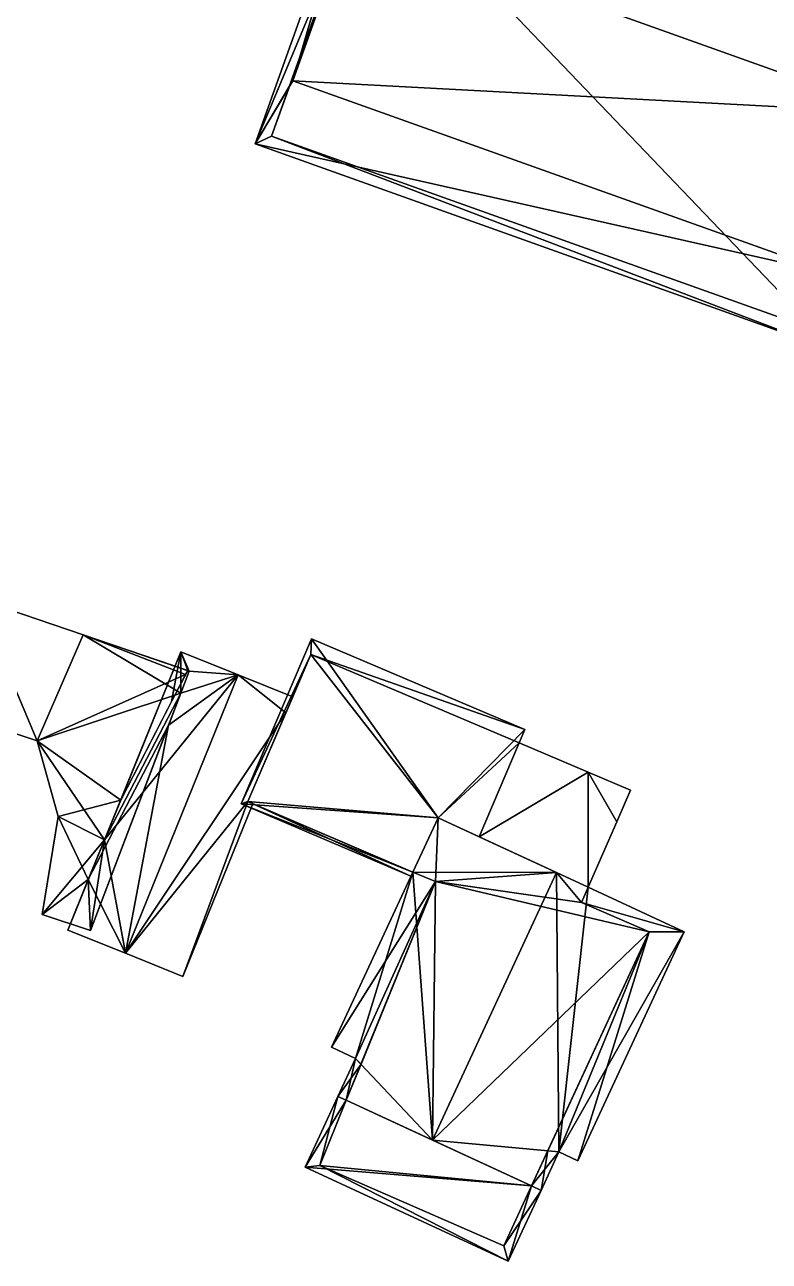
# Model space of a CAD drawing. Extents: x 2679264 to 2679716, y 1246766 to 1247183.
# Drawn here: x 2679358.06 to 2679386.73, y 1246843.02 to 1246890.64 of the extents above; entities that cross this region are included whole.
import ezdxf

# ---------------------------------------------------------------- set-up
doc = ezdxf.new("R2010")
doc.units = 0

msp = doc.modelspace()

# ---------------------------------------------------------------- linework, layer by layer
for points in [[(2679366.93, 1246886.05, 475.487), (2679371.03, 1246897.51, 475.487), (2679368.38, 1246888.48, 478.284)], [(2679371.03, 1246897.51, 475.487), (2679366.93, 1246886.05, 475.487), (2679370.64, 1246894.93, 478.071)], [(2679371.03, 1246897.51, 475.487), (2679370.6, 1246894.71, 478.284), (2679368.38, 1246888.48, 478.284)], [(2679371.03, 1246897.51, 475.487), (2679392.94, 1246889.68, 475.487), (2679370.6, 1246894.71, 478.284)], [(2679392.94, 1246889.68, 475.487), (2679371.03, 1246897.51, 475.487), (2679371.33, 1246896.87, 475.99)], [(2679371.33, 1246896.87, 462.266), (2679368.27, 1246888.3, 478.07), (2679367.57, 1246886.35, 462.266)], [(2679371.33, 1246896.87, 462.266), (2679367.57, 1246886.35, 462.266), (2679388.54, 1246878.86, 462.266)], [(2679370.64, 1246894.93, 478.071), (2679368.27, 1246888.3, 478.07), (2679371.33, 1246896.87, 462.266)], [(2679392.3, 1246889.37, 475.99), (2679392.94, 1246889.68, 475.487), (2679371.33, 1246896.87, 475.99)], [(2679392.3, 1246889.37, 475.99), (2679371.33, 1246896.87, 475.99), (2679371.33, 1246896.87, 462.266)], [(2679392.3, 1246889.37, 462.266), (2679392.3, 1246889.37, 475.99), (2679371.33, 1246896.87, 462.266)], [(2679392.3, 1246889.37, 462.266), (2679371.33, 1246896.87, 462.266), (2679388.54, 1246878.86, 462.266)], [(2679370.64, 1246894.93, 478.071), (2679366.93, 1246886.05, 475.487), (2679368.27, 1246888.3, 478.07)], [(2679370.6, 1246894.71, 478.284), (2679391.49, 1246887.24, 478.284), (2679368.38, 1246888.48, 478.284)], [(2679370.6, 1246894.71, 478.284), (2679392.94, 1246889.68, 475.487), (2679391.49, 1246887.24, 478.284)], [(2679366.93, 1246886.05, 475.487), (2679368.38, 1246888.48, 478.284), (2679389.27, 1246881.02, 478.284)], [(2679368.27, 1246888.3, 478.07), (2679366.93, 1246886.05, 475.487), (2679367.57, 1246886.35, 475.99)], [(2679368.27, 1246888.3, 478.07), (2679367.57, 1246886.35, 475.99), (2679367.57, 1246886.35, 462.266)], [(2679368.38, 1246888.48, 478.284), (2679391.49, 1246887.24, 478.284), (2679389.27, 1246881.02, 478.284)], [(2679366.93, 1246886.05, 475.487), (2679388.84, 1246878.22, 475.487), (2679367.57, 1246886.35, 475.99)], [(2679388.84, 1246878.22, 475.487), (2679366.93, 1246886.05, 475.487), (2679389.27, 1246881.02, 478.284)], [(2679367.57, 1246886.35, 475.99), (2679388.84, 1246878.22, 475.487), (2679388.54, 1246878.86, 475.991)], [(2679367.57, 1246886.35, 475.99), (2679388.54, 1246878.86, 475.991), (2679388.54, 1246878.86, 462.266)], [(2679367.57, 1246886.35, 462.266), (2679367.57, 1246886.35, 475.99), (2679388.54, 1246878.86, 462.266)], [(2679355.13, 1246864.19, 479.842), (2679356.24, 1246868.53, 479.842), (2679358.54, 1246863.06, 481.132)], [(2679356.24, 1246868.53, 479.742), (2679355.13, 1246864.19, 479.742), (2679358.54, 1246863.06, 481.032)], [(2679356.24, 1246868.53, 479.842), (2679360.32, 1246867.14, 481.393), (2679358.54, 1246863.06, 481.132)], [(2679360.32, 1246867.14, 481.393), (2679356.24, 1246868.53, 479.842), (2679360.32, 1246867.14, 481.293)], [(2679360.32, 1246867.14, 481.293), (2679356.24, 1246868.53, 479.842), (2679356.24, 1246868.53, 479.742)], [(2679360.32, 1246867.14, 481.293), (2679356.24, 1246868.53, 479.742), (2679358.54, 1246863.06, 481.032)], [(2679358.54, 1246863.06, 481.132), (2679360.32, 1246867.14, 481.393), (2679364.07, 1246864.9, 481.092)], [(2679358.54, 1246863.06, 481.032), (2679364.26, 1246865.61, 481.041), (2679360.32, 1246867.14, 481.293)], [(2679364.07, 1246864.9, 481.092), (2679360.32, 1246867.14, 481.393), (2679364.39, 1246865.75, 481.148)], [(2679364.39, 1246865.75, 481.148), (2679360.32, 1246867.14, 481.393), (2679360.32, 1246867.14, 481.293)], [(2679364.34, 1246865.77, 481.051), (2679364.39, 1246865.75, 481.148), (2679360.32, 1246867.14, 481.293)], [(2679364.34, 1246865.77, 481.051), (2679360.32, 1246867.14, 481.293), (2679364.26, 1246865.61, 481.041)], [(2679366.4, 1246860.63, 481.414), (2679369.1, 1246866.99, 481.414), (2679373.98, 1246860.1, 481.414)], [(2679369.1, 1246866.99, 481.414), (2679366.4, 1246860.63, 481.414), (2679369.08, 1246866.38, 481.414)], [(2679377.32, 1246863.5, 481.414), (2679369.1, 1246866.99, 481.414), (2679369.08, 1246866.38, 481.414)], [(2679369.1, 1246866.99, 481.414), (2679377.32, 1246863.5, 481.414), (2679373.98, 1246860.1, 481.414)], [(2679364.07, 1246866.49, 480.644), (2679361.76, 1246860.78, 480.744), (2679361.14, 1246859.25, 480.644)], [(2679364.07, 1246866.49, 480.644), (2679361.14, 1246859.25, 480.644), (2679364.07, 1246864.9, 480.992)], [(2679363.72, 1246864.57, 480.977), (2679361.76, 1246860.78, 480.744), (2679364.07, 1246866.49, 480.744)], [(2679364.07, 1246866.49, 480.744), (2679361.76, 1246860.78, 480.744), (2679364.07, 1246866.49, 480.644)], [(2679364.34, 1246865.77, 481.051), (2679363.72, 1246864.57, 480.977), (2679364.07, 1246866.49, 480.744)], [(2679366.28, 1246865.6, 482.15), (2679364.39, 1246865.75, 481.08), (2679364.07, 1246866.49, 480.744)], [(2679364.07, 1246866.49, 480.744), (2679364.39, 1246865.75, 481.08), (2679364.34, 1246865.77, 481.051)], [(2679364.07, 1246866.49, 480.744), (2679366.28, 1246865.6, 482.05), (2679366.28, 1246865.6, 482.15)], [(2679366.28, 1246865.6, 482.05), (2679364.07, 1246866.49, 480.744), (2679364.07, 1246866.49, 480.644)], [(2679366.28, 1246865.6, 482.05), (2679364.07, 1246866.49, 480.644), (2679364.07, 1246864.9, 480.992)], [(2679369.08, 1246866.38, 481.414), (2679366.4, 1246860.63, 481.414), (2679366.65, 1246860.72, 481.414)], [(2679369.08, 1246866.38, 471.613), (2679368.38, 1246864.75, 480.716), (2679366.65, 1246860.72, 471.613)], [(2679369.08, 1246866.38, 481.414), (2679366.65, 1246860.72, 481.414), (2679368.38, 1246864.75, 480.816)], [(2679369.08, 1246866.38, 471.613), (2679366.65, 1246860.72, 471.613), (2679373.98, 1246860.1, 471.613)], [(2679369.08, 1246866.38, 471.613), (2679369.08, 1246866.38, 481.414), (2679368.38, 1246864.75, 480.716)], [(2679368.38, 1246864.75, 480.716), (2679369.08, 1246866.38, 481.414), (2679368.38, 1246864.75, 480.816)], [(2679377.1, 1246862.98, 481.414), (2679377.32, 1246863.5, 481.414), (2679369.08, 1246866.38, 481.414)], [(2679377.1, 1246862.98, 481.414), (2679369.08, 1246866.38, 481.414), (2679369.08, 1246866.38, 471.613)], [(2679377.1, 1246862.98, 471.613), (2679377.1, 1246862.98, 481.414), (2679369.08, 1246866.38, 471.613)], [(2679377.1, 1246862.98, 471.613), (2679369.08, 1246866.38, 471.613), (2679373.98, 1246860.1, 471.613)], [(2679364.26, 1246865.61, 481.041), (2679358.54, 1246863.06, 481.032), (2679361.76, 1246860.78, 480.744)], [(2679366.28, 1246865.6, 482.15), (2679361.94, 1246854.88, 482.15), (2679361.14, 1246859.25, 480.744)], [(2679364.07, 1246864.9, 481.092), (2679366.28, 1246865.6, 482.15), (2679361.14, 1246859.25, 480.744)], [(2679361.94, 1246854.88, 482.15), (2679366.28, 1246865.6, 482.15), (2679368.12, 1246864.14, 480.824)], [(2679361.94, 1246854.88, 482.05), (2679366.28, 1246865.6, 482.05), (2679363.6, 1246863.67, 481.01)], [(2679366.28, 1246865.6, 482.05), (2679361.94, 1246854.88, 482.05), (2679368.12, 1246864.14, 480.724)], [(2679364.07, 1246864.9, 480.992), (2679363.6, 1246863.67, 481.01), (2679366.28, 1246865.6, 482.05)], [(2679364.39, 1246865.75, 481.08), (2679366.28, 1246865.6, 482.15), (2679364.07, 1246864.9, 481.092)], [(2679364.39, 1246865.75, 481.148), (2679364.39, 1246865.75, 481.08), (2679364.07, 1246864.9, 481.092)], [(2679364.39, 1246865.75, 481.08), (2679364.39, 1246865.75, 481.148), (2679364.34, 1246865.77, 481.051)], [(2679366.28, 1246865.6, 482.15), (2679368.38, 1246864.75, 480.816), (2679368.12, 1246864.14, 480.824)], [(2679366.28, 1246865.6, 482.15), (2679366.28, 1246865.6, 482.05), (2679368.38, 1246864.75, 480.816)], [(2679368.38, 1246864.75, 480.716), (2679368.38, 1246864.75, 480.816), (2679366.28, 1246865.6, 482.05)], [(2679368.38, 1246864.75, 480.716), (2679366.28, 1246865.6, 482.05), (2679368.12, 1246864.14, 480.724)], [(2679358.54, 1246863.06, 481.132), (2679364.07, 1246864.9, 481.092), (2679361.14, 1246859.25, 480.744)], [(2679363.6, 1246863.67, 481.01), (2679364.07, 1246864.9, 480.992), (2679360.6, 1246855.76, 480.387)], [(2679364.07, 1246864.9, 480.992), (2679361.14, 1246859.25, 480.644), (2679360.6, 1246855.76, 480.387)], [(2679366.65, 1246860.72, 471.613), (2679368.38, 1246864.75, 480.716), (2679366.65, 1246860.72, 480.769)], [(2679366.65, 1246860.72, 480.869), (2679368.38, 1246864.75, 480.816), (2679366.65, 1246860.72, 481.414)], [(2679355.13, 1246864.19, 479.842), (2679358.54, 1246863.06, 481.132), (2679358.54, 1246863.06, 481.032)], [(2679355.13, 1246864.19, 479.742), (2679355.13, 1246864.19, 479.842), (2679358.54, 1246863.06, 481.032)], [(2679361.94, 1246854.88, 482.15), (2679368.12, 1246864.14, 480.824), (2679366.65, 1246860.72, 480.869)], [(2679368.12, 1246864.14, 480.724), (2679361.94, 1246854.88, 482.05), (2679366.65, 1246860.72, 480.769)], [(2679360.51, 1246857.72, 480.644), (2679361.94, 1246854.88, 482.05), (2679363.6, 1246863.67, 481.01)], [(2679360.51, 1246857.72, 480.644), (2679363.6, 1246863.67, 481.01), (2679360.6, 1246855.76, 480.487)], [(2679360.6, 1246855.76, 480.387), (2679360.6, 1246855.76, 480.487), (2679363.6, 1246863.67, 481.01)], [(2679361.14, 1246859.25, 480.744), (2679359.35, 1246860.15, 480.874), (2679358.54, 1246863.06, 481.132)], [(2679358.54, 1246863.06, 481.132), (2679359.35, 1246860.15, 480.874), (2679358.54, 1246863.06, 481.032)], [(2679358.54, 1246863.06, 481.032), (2679359.35, 1246860.15, 480.874), (2679359.35, 1246860.15, 480.774)], [(2679358.54, 1246863.06, 481.032), (2679359.35, 1246860.15, 480.774), (2679361.76, 1246860.78, 480.744)], [(2679377.32, 1246863.5, 481.414), (2679377.1, 1246862.98, 481.414), (2679373.98, 1246860.1, 481.414)], [(2679377.1, 1246862.98, 481.414), (2679375.56, 1246859.37, 481.414), (2679373.98, 1246860.1, 481.414)], [(2679377.1, 1246862.98, 471.613), (2679373.98, 1246860.1, 471.613), (2679375.56, 1246859.37, 471.613)], [(2679375.56, 1246859.37, 478.739), (2679377.1, 1246862.98, 478.739), (2679379.75, 1246861.86, 478.739)], [(2679379.75, 1246861.86, 471.613), (2679377.1, 1246862.98, 471.613), (2679375.56, 1246859.37, 471.613)], [(2679375.56, 1246859.37, 478.739), (2679375.56, 1246859.37, 481.414), (2679377.1, 1246862.98, 481.414)], [(2679377.1, 1246862.98, 478.739), (2679375.56, 1246859.37, 478.739), (2679377.1, 1246862.98, 481.414)], [(2679379.75, 1246861.86, 478.739), (2679377.1, 1246862.98, 478.739), (2679377.1, 1246862.98, 471.613)], [(2679379.75, 1246861.86, 471.613), (2679379.75, 1246861.86, 478.739), (2679377.1, 1246862.98, 471.613)], [(2679379.75, 1246857.43, 478.739), (2679375.56, 1246859.37, 478.739), (2679379.75, 1246861.86, 478.739)], [(2679379.75, 1246857.43, 471.613), (2679379.75, 1246861.86, 471.613), (2679375.56, 1246859.37, 471.613)], [(2679380.86, 1246859.94, 478.739), (2679379.75, 1246857.43, 478.739), (2679379.75, 1246861.86, 478.739)], [(2679381.39, 1246861.16, 478.739), (2679380.86, 1246859.94, 478.739), (2679379.75, 1246861.86, 478.739)], [(2679381.39, 1246861.16, 478.739), (2679379.75, 1246861.86, 478.739), (2679379.75, 1246861.86, 471.613)], [(2679381.39, 1246861.16, 471.613), (2679381.39, 1246861.16, 478.739), (2679379.75, 1246861.86, 471.613)], [(2679379.75, 1246857.43, 471.613), (2679380.86, 1246859.94, 471.613), (2679379.75, 1246861.86, 471.613)], [(2679380.86, 1246859.94, 471.613), (2679381.39, 1246861.16, 471.613), (2679379.75, 1246861.86, 471.613)], [(2679380.86, 1246859.94, 478.739), (2679381.39, 1246861.16, 478.739), (2679381.39, 1246861.16, 471.613)], [(2679380.86, 1246859.94, 471.613), (2679380.86, 1246859.94, 478.739), (2679381.39, 1246861.16, 471.613)], [(2679359.35, 1246860.15, 480.774), (2679361.14, 1246859.25, 480.644), (2679361.76, 1246860.78, 480.744)], [(2679364.15, 1246853.98, 480.744), (2679361.94, 1246854.88, 482.15), (2679366.65, 1246860.72, 480.869)], [(2679361.94, 1246854.88, 482.05), (2679364.15, 1246853.98, 480.644), (2679366.65, 1246860.72, 480.769)], [(2679366.84, 1246860.63, 480.744), (2679364.15, 1246853.98, 480.744), (2679366.65, 1246860.72, 480.869)], [(2679364.15, 1246853.98, 480.644), (2679366.84, 1246860.63, 480.644), (2679366.65, 1246860.72, 480.769)], [(2679366.4, 1246860.63, 481.414), (2679372.93, 1246857.85, 481.414), (2679366.65, 1246860.72, 481.414)], [(2679372.93, 1246857.85, 481.414), (2679373.01, 1246858.01, 481.414), (2679366.65, 1246860.72, 481.414)], [(2679366.65, 1246860.72, 481.414), (2679373.01, 1246858.01, 481.414), (2679366.84, 1246860.63, 480.744)], [(2679366.65, 1246860.72, 481.414), (2679366.84, 1246860.63, 480.744), (2679366.65, 1246860.72, 480.869)], [(2679366.65, 1246860.72, 471.613), (2679366.84, 1246860.63, 480.644), (2679373.01, 1246858.01, 471.613)], [(2679366.84, 1246860.63, 480.644), (2679366.65, 1246860.72, 471.613), (2679366.65, 1246860.72, 480.769)], [(2679366.65, 1246860.72, 471.613), (2679373.01, 1246858.01, 471.613), (2679373.98, 1246860.1, 471.613)], [(2679364.15, 1246853.98, 480.644), (2679364.15, 1246853.98, 480.744), (2679366.84, 1246860.63, 480.744)], [(2679366.84, 1246860.63, 480.744), (2679366.84, 1246860.63, 480.644), (2679364.15, 1246853.98, 480.644)], [(2679372.93, 1246857.85, 481.414), (2679366.4, 1246860.63, 481.414), (2679373.01, 1246858.01, 481.414)], [(2679373.01, 1246858.01, 481.414), (2679366.4, 1246860.63, 481.414), (2679373.98, 1246860.1, 481.414)], [(2679366.84, 1246860.63, 480.644), (2679373.01, 1246858.01, 481.414), (2679373.01, 1246858.01, 471.613)], [(2679373.01, 1246858.01, 481.414), (2679366.84, 1246860.63, 480.644), (2679366.84, 1246860.63, 480.744)], [(2679360.51, 1246857.72, 480.644), (2679358.74, 1246856.38, 480.597), (2679359.35, 1246860.15, 480.874)], [(2679359.35, 1246860.15, 480.874), (2679358.74, 1246856.38, 480.597), (2679359.35, 1246860.15, 480.774)], [(2679359.35, 1246860.15, 480.774), (2679358.74, 1246856.38, 480.597), (2679358.74, 1246856.38, 480.497)], [(2679359.35, 1246860.15, 480.774), (2679358.74, 1246856.38, 480.497), (2679361.14, 1246859.25, 480.644)], [(2679361.14, 1246859.25, 480.744), (2679360.51, 1246857.72, 480.644), (2679359.35, 1246860.15, 480.874)], [(2679373.98, 1246860.1, 481.921), (2679378.54, 1246857.99, 484.608), (2679373.01, 1246858.01, 481.921)], [(2679373.98, 1246860.1, 481.414), (2679373.98, 1246860.1, 481.921), (2679373.01, 1246858.01, 481.921)], [(2679373.01, 1246858.01, 481.414), (2679373.98, 1246860.1, 481.414), (2679373.01, 1246858.01, 481.921)], [(2679373.98, 1246860.1, 471.613), (2679373.01, 1246858.01, 471.613), (2679373.88, 1246857.64, 471.613)], [(2679378.54, 1246857.99, 471.613), (2679373.98, 1246860.1, 471.613), (2679373.88, 1246857.64, 471.613)], [(2679375.56, 1246859.37, 481.414), (2679378.54, 1246857.99, 484.608), (2679373.98, 1246860.1, 481.921)], [(2679373.98, 1246860.1, 481.414), (2679375.56, 1246859.37, 481.414), (2679373.98, 1246860.1, 481.921)], [(2679379.75, 1246857.43, 478.739), (2679380.86, 1246859.94, 478.739), (2679380.86, 1246859.94, 471.613)], [(2679379.75, 1246857.43, 471.613), (2679379.75, 1246857.43, 478.739), (2679380.86, 1246859.94, 471.613)], [(2679361.14, 1246859.25, 480.644), (2679358.74, 1246856.38, 480.497), (2679360.6, 1246855.76, 480.387)], [(2679361.14, 1246859.25, 480.744), (2679361.94, 1246854.88, 482.15), (2679359.73, 1246855.77, 480.744)], [(2679361.14, 1246859.25, 480.744), (2679359.73, 1246855.77, 480.744), (2679360.51, 1246857.72, 480.644)], [(2679375.56, 1246859.37, 481.414), (2679379.75, 1246857.43, 483.942), (2679378.54, 1246857.99, 484.608)], [(2679375.56, 1246859.37, 481.414), (2679379.75, 1246857.43, 478.739), (2679379.75, 1246857.43, 483.942)], [(2679375.56, 1246859.37, 481.414), (2679375.56, 1246859.37, 478.739), (2679379.75, 1246857.43, 478.739)], [(2679370.8, 1246850.83, 482.464), (2679369.88, 1246851.26, 481.921), (2679373.01, 1246858.01, 481.921)], [(2679373.01, 1246858.01, 481.921), (2679369.88, 1246851.26, 481.921), (2679373.88, 1246857.64, 482.429)], [(2679373.76, 1246847.68, 484.608), (2679370.8, 1246850.83, 482.464), (2679373.01, 1246858.01, 481.921)], [(2679378.54, 1246857.99, 484.608), (2679373.76, 1246847.68, 484.608), (2679373.01, 1246858.01, 481.921)], [(2679373.01, 1246858.01, 481.921), (2679373.88, 1246857.64, 482.429), (2679373.88, 1246857.64, 471.613)], [(2679373.01, 1246858.01, 471.613), (2679373.01, 1246858.01, 481.921), (2679373.88, 1246857.64, 471.613)], [(2679378.62, 1246847.23, 482.324), (2679373.76, 1246847.68, 484.608), (2679378.54, 1246857.99, 484.608)], [(2679379.5, 1246856.84, 471.613), (2679378.54, 1246857.99, 471.613), (2679373.88, 1246857.64, 471.613)], [(2679379.75, 1246857.43, 483.942), (2679378.62, 1246847.23, 482.324), (2679378.54, 1246857.99, 484.608)], [(2679379.5, 1246856.84, 471.613), (2679379.75, 1246857.43, 471.613), (2679378.54, 1246857.99, 471.613)], [(2679360.51, 1246857.72, 480.644), (2679360.6, 1246855.76, 480.487), (2679358.74, 1246856.38, 480.597)], [(2679360.51, 1246857.72, 480.644), (2679359.73, 1246855.77, 480.744), (2679359.73, 1246855.77, 480.644)], [(2679359.73, 1246855.77, 480.644), (2679361.94, 1246854.88, 482.05), (2679360.51, 1246857.72, 480.644)], [(2679369.88, 1246851.26, 481.921), (2679370.8, 1246850.83, 482.464), (2679373.88, 1246857.64, 482.429)], [(2679373.88, 1246857.64, 471.613), (2679371.01, 1246850.61, 482.615), (2679370.44, 1246849.22, 471.613)], [(2679373.88, 1246857.64, 471.613), (2679370.44, 1246849.22, 471.613), (2679373.76, 1246847.68, 471.613)], [(2679373.88, 1246857.64, 482.429), (2679370.8, 1246850.83, 482.464), (2679371.01, 1246850.61, 482.615)], [(2679373.88, 1246857.64, 482.429), (2679371.01, 1246850.61, 482.615), (2679373.88, 1246857.64, 471.613)], [(2679382.1, 1246855.71, 471.613), (2679373.88, 1246857.64, 471.613), (2679373.76, 1246847.68, 471.613)], [(2679382.1, 1246855.71, 471.613), (2679379.5, 1246856.84, 471.613), (2679373.88, 1246857.64, 471.613)], [(2679383.45, 1246855.71, 481.921), (2679378.62, 1246847.23, 482.324), (2679379.75, 1246857.43, 483.942)], [(2679383.45, 1246855.71, 481.921), (2679379.75, 1246857.43, 483.942), (2679379.5, 1246856.84, 483.935)], [(2679379.5, 1246856.84, 483.935), (2679379.75, 1246857.43, 483.942), (2679379.75, 1246857.43, 471.613)], [(2679379.5, 1246856.84, 471.613), (2679379.5, 1246856.84, 483.935), (2679379.75, 1246857.43, 471.613)], [(2679382.1, 1246855.71, 482.525), (2679383.45, 1246855.71, 481.921), (2679379.5, 1246856.84, 483.935)], [(2679382.1, 1246855.71, 482.525), (2679379.5, 1246856.84, 483.935), (2679379.5, 1246856.84, 471.613)], [(2679382.1, 1246855.71, 471.613), (2679382.1, 1246855.71, 482.525), (2679379.5, 1246856.84, 471.613)], [(2679358.74, 1246856.38, 480.597), (2679360.6, 1246855.76, 480.487), (2679358.74, 1246856.38, 480.497)], [(2679358.74, 1246856.38, 480.497), (2679360.6, 1246855.76, 480.487), (2679360.6, 1246855.76, 480.387)], [(2679359.73, 1246855.77, 480.744), (2679361.94, 1246854.88, 482.15), (2679361.94, 1246854.88, 482.05)], [(2679359.73, 1246855.77, 480.644), (2679359.73, 1246855.77, 480.744), (2679361.94, 1246854.88, 482.05)], [(2679377.57, 1246845.92, 471.613), (2679382.1, 1246855.71, 471.613), (2679373.76, 1246847.68, 471.613)], [(2679377.57, 1246845.92, 471.613), (2679378.2, 1246847.27, 482.525), (2679382.1, 1246855.71, 471.613)], [(2679378.2, 1246847.27, 482.525), (2679378.62, 1246847.23, 482.324), (2679382.1, 1246855.71, 482.525)], [(2679378.2, 1246847.27, 482.525), (2679382.1, 1246855.71, 482.525), (2679382.1, 1246855.71, 471.613)], [(2679379.36, 1246846.89, 481.921), (2679378.62, 1246847.23, 482.324), (2679383.45, 1246855.71, 481.921)], [(2679378.62, 1246847.23, 482.324), (2679379.36, 1246846.89, 481.921), (2679382.1, 1246855.71, 482.525)], [(2679379.36, 1246846.89, 481.921), (2679383.45, 1246855.71, 481.921), (2679382.1, 1246855.71, 482.525)], [(2679361.94, 1246854.88, 482.15), (2679364.15, 1246853.98, 480.744), (2679361.94, 1246854.88, 482.05)], [(2679361.94, 1246854.88, 482.05), (2679364.15, 1246853.98, 480.744), (2679364.15, 1246853.98, 480.644)], [(2679370.12, 1246849.37, 484.608), (2679370.8, 1246850.83, 482.464), (2679370.44, 1246849.22, 484.608)], [(2679370.8, 1246850.83, 482.464), (2679370.12, 1246849.37, 484.608), (2679371.01, 1246850.61, 482.615)], [(2679370.44, 1246849.22, 484.608), (2679370.8, 1246850.83, 482.464), (2679373.76, 1246847.68, 484.608)], [(2679370.12, 1246849.37, 484.608), (2679370.44, 1246849.22, 484.608), (2679371.01, 1246850.61, 482.615)], [(2679371.01, 1246850.61, 482.615), (2679370.44, 1246849.22, 484.608), (2679370.44, 1246849.22, 471.613)], [(2679370.44, 1246849.22, 484.608), (2679368.86, 1246846.64, 482.346), (2679370.12, 1246849.37, 484.608)], [(2679370.12, 1246849.37, 484.608), (2679368.86, 1246846.64, 482.346), (2679369.42, 1246846.71, 482.573)], [(2679370.44, 1246849.22, 484.608), (2679370.12, 1246849.37, 484.608), (2679369.42, 1246846.71, 482.573)], [(2679377.57, 1246845.92, 484.608), (2679368.86, 1246846.64, 482.346), (2679370.44, 1246849.22, 484.608)], [(2679370.44, 1246849.22, 484.608), (2679369.42, 1246846.71, 482.573), (2679370.44, 1246849.22, 471.613)], [(2679370.44, 1246849.22, 471.613), (2679369.42, 1246846.71, 482.573), (2679369.42, 1246846.71, 471.613)], [(2679377.57, 1246845.92, 471.613), (2679370.44, 1246849.22, 471.613), (2679369.42, 1246846.71, 471.613)], [(2679377.57, 1246845.92, 484.608), (2679373.76, 1246847.68, 484.608), (2679378.62, 1246847.23, 482.324)], [(2679377.57, 1246845.92, 484.608), (2679377.94, 1246845.75, 484.608), (2679378.2, 1246847.27, 482.525)], [(2679377.57, 1246845.92, 484.608), (2679378.2, 1246847.27, 482.525), (2679377.57, 1246845.92, 471.613)], [(2679377.94, 1246845.75, 484.608), (2679377.57, 1246845.92, 484.608), (2679378.62, 1246847.23, 482.324)], [(2679377.94, 1246845.75, 484.608), (2679378.62, 1246847.23, 482.324), (2679378.2, 1246847.27, 482.525)], [(2679368.86, 1246846.64, 482.346), (2679376.67, 1246843.02, 482.346), (2679369.42, 1246846.71, 482.573)], [(2679376.67, 1246843.02, 482.346), (2679368.86, 1246846.64, 482.346), (2679377.57, 1246845.92, 484.608)], [(2679369.42, 1246846.71, 482.573), (2679376.67, 1246843.02, 482.346), (2679376.51, 1246843.62, 482.706)], [(2679369.42, 1246846.71, 482.573), (2679376.51, 1246843.62, 482.706), (2679376.51, 1246843.62, 471.613)], [(2679369.42, 1246846.71, 471.613), (2679369.42, 1246846.71, 482.573), (2679376.51, 1246843.62, 471.613)], [(2679377.57, 1246845.92, 471.613), (2679369.42, 1246846.71, 471.613), (2679376.51, 1246843.62, 471.613)], [(2679377.94, 1246845.75, 484.608), (2679377.57, 1246845.92, 484.608), (2679376.51, 1246843.62, 482.706)], [(2679376.51, 1246843.62, 482.706), (2679377.57, 1246845.92, 484.608), (2679377.57, 1246845.92, 471.613)], [(2679376.51, 1246843.62, 482.706), (2679377.57, 1246845.92, 471.613), (2679376.51, 1246843.62, 471.613)], [(2679377.94, 1246845.75, 484.608), (2679376.67, 1246843.02, 482.346), (2679377.57, 1246845.92, 484.608)], [(2679376.67, 1246843.02, 482.346), (2679377.94, 1246845.75, 484.608), (2679376.51, 1246843.62, 482.706)]]:
    msp.add_3dface(points)

doc.saveas('drawing.dxf')
